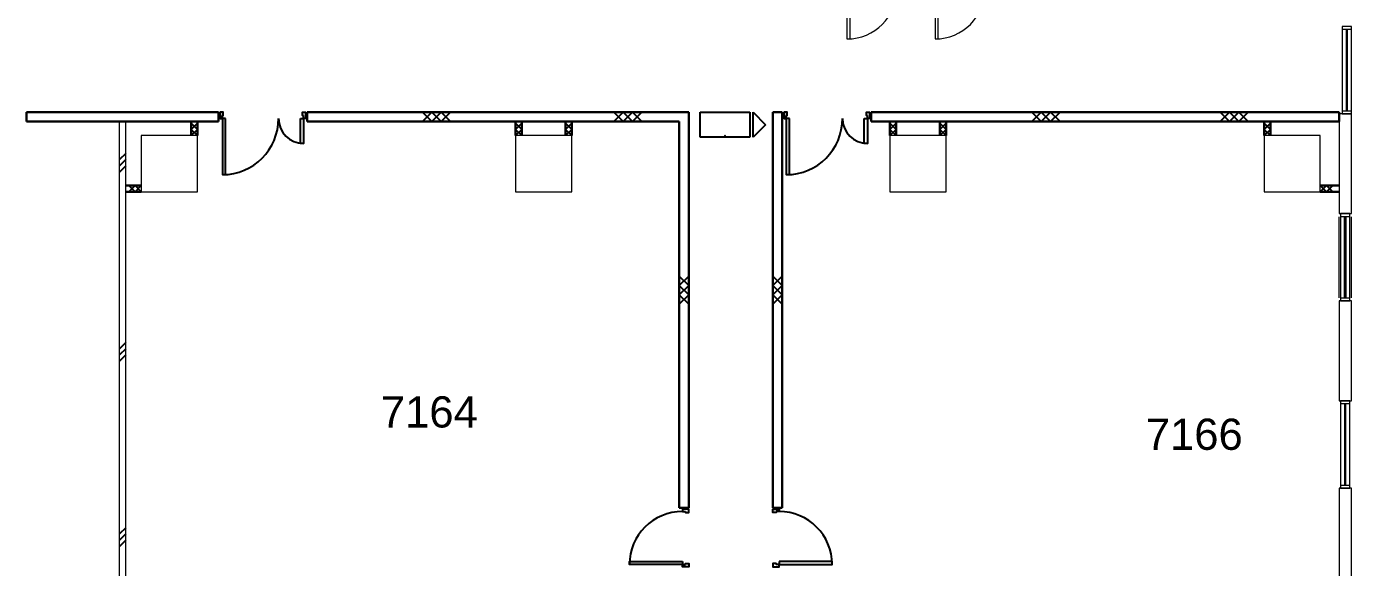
# Model space of a CAD drawing. Header units: millimetres. Extents: x -68474 to 336725, y -113450 to 40976.
# Drawn here: x 237710 to 258950, y -27472 to -18800 of the extents above; entities that cross this region are included whole.
import ezdxf
from ezdxf.enums import TextEntityAlignment as Align

# ---------------------------------------------------------------- set-up
doc = ezdxf.new("R2010")
doc.units = ezdxf.units.MM
doc.header["$LTSCALE"] = 900
for name, color, linetype in [('EC-7thFloor-s6152$0$56', 1, 'Continuous'), ('EC-7thFloor-s6152$0$FS', 5, 'Continuous'), ('EC-7thFloor-s6152$0$RM-ID', 3, 'Continuous')]:
    doc.layers.add(name, color=color, linetype=linetype)
for name, color, linetype, lineweight in [('EC-7thFloor-s6152$0$ECOLUMN', 7, 'Continuous', 20), ('EC-7thFloor-s6152$0$EDOOR', 5, 'Continuous', 18), ('EC-7thFloor-s6152$0$EPARTITION', 1, 'Continuous', 20), ('EC-7thFloor-s6152$0$EWALL', 3, 'Continuous', 30), ('EC-7thFloor-s6152$0$EWINDOW', 9, 'Continuous', 9)]:
    doc.layers.add(name, color=color, linetype=linetype, lineweight=lineweight)
doc.styles.add('EC-7thFloor-s6152$0$STANDARD', font='SIMPLEX.SHX')
doc.styles.add('EC-7thFloor-s6152$0$T1', font='arial.ttf')

# ---------------------------------------------------------------- blocks, each defined once
blk = doc.blocks.new('EC-7thFloor-s6152$0$dr_s_800')
for points in [[(-110, 100), (-60, 100), (-60, 900), (-110, 900)], [(-860, 50), (-845, 50), (-845, 0), (-845, 0), (-845, 0), (-895, 0), (-895, 100), (-895, 100), (-895, 100), (-860, 100)], [(-60, 50), (-75, 50), (-75, 0), (-75, 0), (-75, 0), (-25, 0), (-25, 100), (-25, 100), (-25, 100), (-60, 100)]]:
    blk.add_lwpolyline(points, close=True)
at = {"color": 1}
blk.add_arc((-60, 100), 800, 90, 180, dxfattribs=at)

msp = doc.modelspace()

# ---------------------------------------------------------------- linework, layer by layer
for p, q in [((244206.3713, -20324.99458), (244056.3713, -20174.99458)), ((244056.3713, -20324.99458), (244206.3713, -20174.99458)), ((244206.3713, -20324.99458), (244056.3713, -20174.99458)), ((244056.3713, -20324.99458), (244206.3713, -20174.99458)), ((244206.3713, -20324.99458), (244356.3713, -20174.99458)), ((244356.3713, -20324.99458), (244206.3713, -20174.99458)), ((244206.3713, -20324.99458), (244356.3713, -20174.99458)), ((244356.3713, -20324.99458), (244206.3713, -20174.99458)), ((244506.3713, -20324.99458), (244356.3713, -20174.99458)), ((244356.3713, -20324.99458), (244506.3713, -20174.99458)), ((244506.3713, -20324.99458), (244356.3713, -20174.99458)), ((244356.3713, -20324.99458), (244506.3713, -20174.99458)), ((247275.80667, -20324.99458), (247125.80667, -20174.99458)), ((247125.80667, -20324.99458), (247275.80667, -20174.99458)), ((247275.80667, -20324.99458), (247125.80667, -20174.99458)), ((247125.80667, -20324.99458), (247275.80667, -20174.99458)), ((247275.80667, -20324.99458), (247425.80667, -20174.99458)), ((247425.80667, -20324.99458), (247275.80667, -20174.99458)), ((247275.80667, -20324.99458), (247425.80667, -20174.99458)), ((247425.80667, -20324.99458), (247275.80667, -20174.99458)), ((247575.80667, -20324.99458), (247425.80667, -20174.99458)), ((247425.80667, -20324.99458), (247575.80667, -20174.99458)), ((247575.80667, -20324.99458), (247425.80667, -20174.99458)), ((247425.80667, -20324.99458), (247575.80667, -20174.99458)), ((253977.4045, -20324.99458), (253827.4045, -20174.99458)), ((253827.4045, -20324.99458), (253977.4045, -20174.99458)), ((253977.4045, -20324.99458), (253827.4045, -20174.99458)), ((253827.4045, -20324.99458), (253977.4045, -20174.99458)), ((253977.4045, -20324.99458), (254127.4045, -20174.99458)), ((254127.4045, -20324.99458), (253977.4045, -20174.99458)), ((253977.4045, -20324.99458), (254127.4045, -20174.99458)), ((254127.4045, -20324.99458), (253977.4045, -20174.99458)), ((254277.4045, -20324.99458), (254127.4045, -20174.99458)), ((254127.4045, -20324.99458), (254277.4045, -20174.99458)), ((254277.4045, -20324.99458), (254127.4045, -20174.99458)), ((254127.4045, -20324.99458), (254277.4045, -20174.99458)), ((256995.68171, -20324.99458), (256845.68171, -20174.99458)), ((256845.68171, -20324.99458), (256995.68171, -20174.99458)), ((256995.68171, -20324.99458), (256845.68171, -20174.99458)), ((256845.68171, -20324.99458), (256995.68171, -20174.99458)), ((256995.68171, -20324.99458), (257145.68171, -20174.99458)), ((257145.68171, -20324.99458), (256995.68171, -20174.99458)), ((256995.68171, -20324.99458), (257145.68171, -20174.99458)), ((257145.68171, -20324.99458), (256995.68171, -20174.99458)), ((257295.68171, -20324.99458), (257145.68171, -20174.99458)), ((257145.68171, -20324.99458), (257295.68171, -20174.99458)), ((257295.68171, -20324.99458), (257145.68171, -20174.99458)), ((257145.68171, -20324.99458), (257295.68171, -20174.99458)), ((240450, -20349.98917), (240350, -20449.98917)), ((240450, -20449.98917), (240350, -20349.98917)), ((240450, -20349.98917), (240350, -20449.98917)), ((240450, -20449.98917), (240350, -20349.98917)), ((245650, -20349.98917), (245550, -20449.98917)), ((245650, -20449.98917), (245550, -20349.98917)), ((245650, -20349.98917), (245550, -20449.98917)), ((245650, -20449.98917), (245550, -20349.98917)), ((246450, -20349.98917), (246350, -20449.98917)), ((246450, -20449.98917), (246350, -20349.98917)), ((246450, -20349.98917), (246350, -20449.98917)), ((246450, -20449.98917), (246350, -20349.98917)), ((251650, -20349.98917), (251550, -20449.98917)), ((251650, -20449.98917), (251550, -20349.98917)), ((251650, -20349.98917), (251550, -20449.98917)), ((251650, -20449.98917), (251550, -20349.98917)), ((252450, -20349.98917), (252350, -20449.98917)), ((252450, -20449.98917), (252350, -20349.98917)), ((252450, -20349.98917), (252350, -20449.98917)), ((252450, -20449.98917), (252350, -20349.98917)), ((257650, -20349.98917), (257550, -20449.98917)), ((257650, -20449.98917), (257550, -20349.98917)), ((257650, -20349.98917), (257550, -20449.98917)), ((257650, -20449.98917), (257550, -20349.98917)), ((240450, -20549.98917), (240350, -20449.98917)), ((240450, -20449.98917), (240350, -20549.98917)), ((240450, -20549.98917), (240350, -20449.98917)), ((240450, -20449.98917), (240350, -20549.98917)), ((245650, -20549.98917), (245550, -20449.98917)), ((245650, -20449.98917), (245550, -20549.98917)), ((245650, -20549.98917), (245550, -20449.98917)), ((245650, -20449.98917), (245550, -20549.98917)), ((246450, -20549.98917), (246350, -20449.98917)), ((246450, -20449.98917), (246350, -20549.98917)), ((246450, -20549.98917), (246350, -20449.98917)), ((246450, -20449.98917), (246350, -20549.98917)), ((251650, -20549.98917), (251550, -20449.98917)), ((251650, -20449.98917), (251550, -20549.98917)), ((251650, -20549.98917), (251550, -20449.98917)), ((251650, -20449.98917), (251550, -20549.98917)), ((252450, -20549.98917), (252350, -20449.98917)), ((252450, -20449.98917), (252350, -20549.98917)), ((252450, -20549.98917), (252350, -20449.98917)), ((252450, -20449.98917), (252350, -20549.98917)), ((257650, -20549.98917), (257550, -20449.98917)), ((257650, -20449.98917), (257550, -20549.98917)), ((257650, -20549.98917), (257550, -20449.98917)), ((257650, -20449.98917), (257550, -20549.98917)), ((239350, -21449.98917), (239450, -21349.98917)), ((239450, -21449.98917), (239350, -21349.98917)), ((239350, -21449.98917), (239450, -21349.98917)), ((239450, -21449.98917), (239350, -21349.98917)), ((239550, -21449.98917), (239450, -21349.98917)), ((239450, -21449.98917), (239550, -21349.98917)), ((239550, -21449.98917), (239450, -21349.98917)), ((239450, -21449.98917), (239550, -21349.98917)), ((258450, -21449.98917), (258550, -21349.98917)), ((258550, -21449.98917), (258450, -21349.98917)), ((258450, -21449.98917), (258550, -21349.98917)), ((258550, -21449.98917), (258450, -21349.98917)), ((258650, -21449.98917), (258550, -21349.98917)), ((258550, -21449.98917), (258650, -21349.98917)), ((258650, -21449.98917), (258550, -21349.98917)), ((258550, -21449.98917), (258650, -21349.98917)), ((248175, -22950), (248325, -22800)), ((248175, -22800), (248325, -22950)), ((248175, -22950), (248325, -22800)), ((248175, -22800), (248325, -22950)), ((249675, -22950), (249825, -22800)), ((249675, -22800), (249825, -22950)), ((249675, -22950), (249825, -22800)), ((249675, -22800), (249825, -22950)), ((248175, -22950), (248325, -23100)), ((248175, -23100), (248325, -22950)), ((248175, -22950), (248325, -23100)), ((248175, -23100), (248325, -22950)), ((248175, -23250), (248325, -23100)), ((248175, -23100), (248325, -23250)), ((248175, -23250), (248325, -23100)), ((248175, -23100), (248325, -23250)), ((249675, -22950), (249825, -23100)), ((249675, -23100), (249825, -22950)), ((249675, -22950), (249825, -23100)), ((249675, -23100), (249825, -22950)), ((249675, -23250), (249825, -23100)), ((249675, -23100), (249825, -23250)), ((249675, -23250), (249825, -23100)), ((249675, -23100), (249825, -23250))]:
    msp.add_line(p, q)
at = {"color": 1}
for p, q in [((239300, -20834.64752), (239200, -20934.64752)), ((239300, -20834.64752), (239200, -20934.64752)), ((239300, -20934.64752), (239200, -21034.64752)), ((239300, -20934.64752), (239200, -21034.64752)), ((239300, -21034.64752), (239200, -21134.64752)), ((239300, -21034.64752), (239200, -21134.64752)), ((239300, -23865.89732), (239200, -23965.89732)), ((239300, -23865.89732), (239200, -23965.89732)), ((239300, -23965.89732), (239200, -24065.89732)), ((239300, -23965.89732), (239200, -24065.89732)), ((239300, -24065.89732), (239200, -24165.89732)), ((239300, -24065.89732), (239200, -24165.89732)), ((239300, -26834.64752), (239200, -26934.64752)), ((239300, -26834.64752), (239200, -26934.64752)), ((239300, -26934.64752), (239200, -27034.64752)), ((239300, -26934.64752), (239200, -27034.64752)), ((239300, -27034.64752), (239200, -27134.64752)), ((239300, -27034.64752), (239200, -27134.64752))]:
    msp.add_line(p, q, dxfattribs=at)
for points in [[(240850.05, -20225), (240865.05, -20225), (240865.05, -20175), (240865.05, -20175), (240865.05, -20175), (240815.05, -20175), (240815.05, -20275), (240815.05, -20275), (240815.05, -20275), (240850.05, -20275)], [(240850.05, -20225), (240865.05, -20225), (240865.05, -20175), (240865.05, -20175), (240865.05, -20175), (240815.05, -20175), (240815.05, -20275), (240815.05, -20275), (240815.05, -20275), (240850.05, -20275)], [(242150.05, -20225), (242135.05, -20225), (242135.05, -20175), (242135.05, -20175), (242135.05, -20175), (242185.05, -20175), (242185.05, -20275), (242185.05, -20275), (242185.05, -20275), (242150.05, -20275)], [(242150.05, -20225), (242135.05, -20225), (242135.05, -20175), (242135.05, -20175), (242135.05, -20175), (242185.05, -20175), (242185.05, -20275), (242185.05, -20275), (242185.05, -20275), (242150.05, -20275)], [(249890.2, -20224.99458), (249905.2, -20224.99458), (249905.2, -20174.99458), (249905.2, -20174.99458), (249905.2, -20174.99458), (249855.2, -20174.99458), (249855.2, -20274.99458), (249855.2, -20274.99458), (249855.2, -20274.99458), (249890.2, -20274.99458)], [(249890.2, -20224.99458), (249905.2, -20224.99458), (249905.2, -20174.99458), (249905.2, -20174.99458), (249905.2, -20174.99458), (249855.2, -20174.99458), (249855.2, -20274.99458), (249855.2, -20274.99458), (249855.2, -20274.99458), (249890.2, -20274.99458)], [(251190.2, -20224.99458), (251175.2, -20224.99458), (251175.2, -20174.99458), (251175.2, -20174.99458), (251175.2, -20174.99458), (251225.2, -20174.99458), (251225.2, -20274.99458), (251225.2, -20274.99458), (251225.2, -20274.99458), (251190.2, -20274.99458)], [(251190.2, -20224.99458), (251175.2, -20224.99458), (251175.2, -20174.99458), (251175.2, -20174.99458), (251175.2, -20174.99458), (251225.2, -20174.99458), (251225.2, -20274.99458), (251225.2, -20274.99458), (251225.2, -20274.99458), (251190.2, -20274.99458)], [(240900.05, -20275), (240850.05, -20275), (240850.05, -21175), (240900.05, -21175)], [(240900.05, -20275), (240850.05, -20275), (240850.05, -21175), (240900.05, -21175)], [(242100.05, -20275), (242150.05, -20275), (242150.05, -20675), (242100.05, -20675)], [(242100.05, -20275), (242150.05, -20275), (242150.05, -20675), (242100.05, -20675)], [(249940.2, -20274.99458), (249890.2, -20274.99458), (249890.2, -21174.99458), (249940.2, -21174.99458)], [(249940.2, -20274.99458), (249890.2, -20274.99458), (249890.2, -21174.99458), (249940.2, -21174.99458)], [(251140.2, -20274.99458), (251190.2, -20274.99458), (251190.2, -20674.99458), (251140.2, -20674.99458)], [(251140.2, -20274.99458), (251190.2, -20274.99458), (251190.2, -20674.99458), (251140.2, -20674.99458)], [(248275, -26575), (248275, -26590), (248325, -26590), (248325, -26590), (248325, -26590), (248325, -26540), (248225, -26540), (248225, -26540), (248225, -26540), (248225, -26575)], [(248275, -26575), (248275, -26590), (248325, -26590), (248325, -26590), (248325, -26590), (248325, -26540), (248225, -26540), (248225, -26540), (248225, -26540), (248225, -26575)], [(249725, -26575), (249725, -26590), (249675, -26590), (249675, -26590), (249675, -26590), (249675, -26540), (249775, -26540), (249775, -26540), (249775, -26540), (249775, -26575)], [(249725, -26575), (249725, -26590), (249675, -26590), (249675, -26590), (249675, -26590), (249675, -26540), (249775, -26540), (249775, -26540), (249775, -26540), (249775, -26575)], [(248225, -27375), (248225, -27425), (247375, -27425), (247375, -27375)], [(248225, -27375), (248225, -27425), (247375, -27425), (247375, -27375)], [(249775, -27375), (249775, -27425), (250625, -27425), (250625, -27375)], [(249775, -27375), (249775, -27425), (250625, -27425), (250625, -27375)], [(248275, -27425), (248275, -27410), (248325, -27410), (248325, -27410), (248325, -27410), (248325, -27460), (248225, -27460), (248225, -27460), (248225, -27460), (248225, -27425)], [(248275, -27425), (248275, -27410), (248325, -27410), (248325, -27410), (248325, -27410), (248325, -27460), (248225, -27460), (248225, -27460), (248225, -27460), (248225, -27425)], [(249725, -27425), (249725, -27410), (249675, -27410), (249675, -27410), (249675, -27410), (249675, -27460), (249775, -27460), (249775, -27460), (249775, -27460), (249775, -27425)], [(249725, -27425), (249725, -27410), (249675, -27410), (249675, -27410), (249675, -27410), (249675, -27460), (249775, -27460), (249775, -27460), (249775, -27460), (249775, -27425)]]:
    msp.add_lwpolyline(points, close=True)
for centre, radius, start, end in [((240850.05, -20275), 900, 270, 0), ((240850.05, -20275), 900, 270, 0), ((242150.05, -20275), 400, 180, 270), ((242150.05, -20275), 400, 180, 270), ((249890.2, -20274.99458), 900, 270, 0), ((249890.2, -20274.99458), 900, 270, 0), ((251190.2, -20274.99458), 400, 180, 270), ((251190.2, -20274.99458), 400, 180, 270), ((248225, -27425), 850, 90, 180), ((248225, -27425), 850, 90, 180), ((249775, -27425), 850, 0, 90), ((249775, -27425), 850, 0, 90)]:
    msp.add_arc(centre, radius, start, end, dxfattribs=at)
at = {"layer": 'EC-7thFloor-s6152$0$56', "color": 1, "linetype": 'Continuous'}
msp.add_lwpolyline([(248906.83308, -20551.71836), (248907.43308, -20551.71836), (248907.43308, -20551.41836), (248906.83308, -20551.41836)], close=True, dxfattribs=at)
msp.add_lwpolyline([(248906.83308, -20551.71836), (248907.43308, -20551.71836), (248907.43308, -20551.41836), (248906.83308, -20551.41836)], close=True, dxfattribs=at)
at = {"layer": 'EC-7thFloor-s6152$0$ECOLUMN'}
for p, q in [((258950, -20200), (258750, -20200)), ((258750, -20200), (258750, -21800)), ((258950, -20200), (258750, -20200)), ((258750, -20200), (258750, -21800)), ((258950, -21800), (258950, -20200)), ((258950, -21800), (258950, -20200)), ((240450, -20550), (239550, -20550)), ((239550, -20550), (239550, -21450)), ((240450, -20550), (239550, -20550)), ((239550, -20550), (239550, -21450)), ((240450, -21450), (240450, -20550)), ((240450, -21450), (240450, -20550)), ((246450, -20550), (245550, -20550)), ((245550, -20550), (245550, -21450)), ((246450, -20550), (245550, -20550)), ((245550, -20550), (245550, -21450)), ((246450, -21450), (246450, -20550)), ((246450, -21450), (246450, -20550)), ((252450, -20550), (251550, -20550)), ((251550, -20550), (251550, -21450)), ((252450, -20550), (251550, -20550)), ((251550, -20550), (251550, -21450)), ((252450, -21450), (252450, -20550)), ((252450, -21450), (252450, -20550)), ((258450, -20550), (257550, -20550)), ((257550, -20550), (257550, -21450)), ((258450, -20550), (257550, -20550)), ((257550, -20550), (257550, -21450)), ((258450, -21450), (258450, -20550)), ((258450, -21450), (258450, -20550)), ((239550, -21450), (240450, -21450)), ((239550, -21450), (240450, -21450)), ((245550, -21450), (246450, -21450)), ((245550, -21450), (246450, -21450)), ((251550, -21450), (252450, -21450)), ((251550, -21450), (252450, -21450)), ((257550, -21450), (258450, -21450)), ((257550, -21450), (258450, -21450)), ((258750, -21800), (258950, -21800)), ((258750, -21800), (258950, -21800)), ((258950, -23200), (258750, -23200)), ((258750, -23200), (258750, -24800)), ((258950, -23200), (258750, -23200)), ((258750, -23200), (258750, -24800)), ((258950, -24800), (258950, -23200)), ((258950, -24800), (258950, -23200)), ((258750, -24800), (258950, -24800)), ((258750, -24800), (258950, -24800)), ((258950, -26200), (258750, -26200)), ((258750, -26200), (258750, -27800)), ((258950, -26200), (258750, -26200)), ((258750, -26200), (258750, -27800)), ((258950, -27800), (258950, -26200)), ((258950, -27800), (258950, -26200))]:
    msp.add_line(p, q, dxfattribs=at)
at = {"layer": 'EC-7thFloor-s6152$0$EPARTITION'}
for p, q in [((239200, -29200), (239200, -20324.99458)), ((239200, -29200), (239200, -20324.99458)), ((239300, -29200), (239300, -20324.99458)), ((239300, -29200), (239300, -20324.99458))]:
    msp.add_line(p, q, dxfattribs=at)
at = {"layer": 'EC-7thFloor-s6152$0$EWALL'}
for p, q in [((237710.25, -20174.99458), (237710.25, -20324.99458)), ((237710.25, -20174.99458), (240789.95, -20174.99458)), ((237710.25, -20174.99458), (237710.25, -20324.99458)), ((237710.25, -20174.99458), (240789.95, -20174.99458)), ((240789.95, -20174.99458), (240789.95, -20324.99458)), ((240789.95, -20174.99458), (240789.95, -20324.99458)), ((242209.95, -20174.99458), (242209.95, -20324.99458)), ((242209.95, -20174.99458), (248325, -20174.99458)), ((242209.95, -20174.99458), (242209.95, -20324.99458)), ((242209.95, -20174.99458), (248325, -20174.99458)), ((248325, -26515), (248325, -20174.99458)), ((248325, -26515), (248325, -20174.99458)), ((249675, -26515), (249675, -20174.99458)), ((249675, -20174.99458), (249825, -20174.99458)), ((249675, -26515), (249675, -20174.99458)), ((249675, -20174.99458), (249825, -20174.99458)), ((249825, -26515), (249825, -20174.99458)), ((249825, -26515), (249825, -20174.99458)), ((251250.1, -20174.99458), (251250.1, -20324.99458)), ((251250.1, -20174.99458), (258750, -20174.99458)), ((251250.1, -20174.99458), (251250.1, -20324.99458)), ((251250.1, -20174.99458), (258750, -20174.99458)), ((258750, -20324.99458), (258750, -20174.99458)), ((258750, -20324.99458), (258750, -20174.99458)), ((237710.25, -20324.99458), (240789.95, -20324.99458)), ((237710.25, -20324.99458), (240789.95, -20324.99458)), ((240350, -20324.98917), (240350, -20549.98917)), ((240350, -20324.98917), (240350, -20549.98917)), ((240450, -20324.98917), (240450, -20549.98917)), ((240450, -20324.98917), (240450, -20549.98917)), ((242209.95, -20324.99458), (248175, -20324.99458)), ((242209.95, -20324.99458), (248175, -20324.99458)), ((245550, -20324.98917), (245550, -20549.98917)), ((245550, -20324.98917), (245550, -20549.98917)), ((245650, -20324.98917), (245650, -20549.98917)), ((245650, -20324.98917), (245650, -20549.98917)), ((246350, -20324.98917), (246350, -20549.98917)), ((246350, -20324.98917), (246350, -20549.98917)), ((246450, -20324.98917), (246450, -20549.98917)), ((246450, -20324.98917), (246450, -20549.98917)), ((248175, -26515), (248175, -20324.99458)), ((248175, -26515), (248175, -20324.99458)), ((251250.1, -20324.99458), (258750, -20324.99458)), ((251250.1, -20324.99458), (258750, -20324.99458)), ((251550, -20324.98917), (251550, -20549.98917)), ((251550, -20324.98917), (251550, -20549.98917)), ((251650, -20324.98917), (251650, -20549.98917)), ((251650, -20324.98917), (251650, -20549.98917)), ((252350, -20324.98917), (252350, -20549.98917)), ((252350, -20324.98917), (252350, -20549.98917)), ((252450, -20324.98917), (252450, -20549.98917)), ((252450, -20324.98917), (252450, -20549.98917)), ((257550, -20324.98917), (257550, -20549.98917)), ((257550, -20324.98917), (257550, -20549.98917)), ((257650, -20324.98917), (257650, -20549.98917)), ((257650, -20324.98917), (257650, -20549.98917)), ((239300, -21349.98917), (239550, -21349.98917)), ((239300, -21349.98917), (239550, -21349.98917)), ((239300, -21449.98917), (239550, -21449.98917)), ((239300, -21449.98917), (239550, -21449.98917)), ((258750, -21349.98917), (258450, -21349.98917)), ((258750, -21349.98917), (258450, -21349.98917)), ((258750, -21449.98917), (258450, -21449.98917)), ((258750, -21449.98917), (258450, -21449.98917)), ((248325, -26515), (248175, -26515)), ((248325, -26515), (248175, -26515)), ((249675, -26515), (249825, -26515)), ((249675, -26515), (249825, -26515))]:
    msp.add_line(p, q, dxfattribs=at)
at = {"layer": 'EC-7thFloor-s6152$0$EWINDOW', "linetype": 'Continuous'}
for p, q in [((258950, -18800), (258800.0003, -18800)), ((258800.0003, -18800), (258800.0003, -20199.9972)), ((258950, -18800), (258800.0003, -18800)), ((258800.0003, -18800), (258800.0003, -20199.9972)), ((258950, -18849.9999), (258800.0003, -18849.9999)), ((258800.0003, -18849.9999), (258800.0003, -20149.9973)), ((258950, -18849.9999), (258800.0003, -18849.9999)), ((258800.0003, -18849.9999), (258800.0003, -20149.9973)), ((258870.00016, -20149.9973), (258870.00016, -18849.9999)), ((258870.00016, -18849.9999), (258880.00014, -18849.9999)), ((258870.00016, -20149.9973), (258870.00016, -18849.9999)), ((258870.00016, -18849.9999), (258880.00014, -18849.9999)), ((258880.00014, -18849.9999), (258880.00014, -20149.9973)), ((258880.00014, -18849.9999), (258880.00014, -20149.9973)), ((258950, -20199.9972), (258950, -18800)), ((258950, -20199.9972), (258950, -18800)), ((258950, -20149.9973), (258950, -18849.9999)), ((258950, -20149.9973), (258950, -18849.9999)), ((258800.0003, -20149.9973), (258950, -20149.9973)), ((258800.0003, -20149.9973), (258950, -20149.9973)), ((258880.00014, -20149.9973), (258870.00016, -20149.9973)), ((258880.00014, -20149.9973), (258870.00016, -20149.9973)), ((258800.0003, -20199.9972), (258950, -20199.9972)), ((258800.0003, -20199.9972), (258950, -20199.9972)), ((258925, -21800.0028), (258775.0003, -21800.0028)), ((258775.0003, -21800.0028), (258775.0003, -23200)), ((258925, -21800.0028), (258775.0003, -21800.0028)), ((258775.0003, -21800.0028), (258775.0003, -23200)), ((258925, -21850.0027), (258775.0003, -21850.0027)), ((258775.0003, -21850.0027), (258775.0003, -23150.0001)), ((258925, -21850.0027), (258775.0003, -21850.0027)), ((258775.0003, -21850.0027), (258775.0003, -23150.0001)), ((258845.00016, -23150.0001), (258845.00016, -21850.0027)), ((258845.00016, -21850.0027), (258855.00014, -21850.0027)), ((258845.00016, -23150.0001), (258845.00016, -21850.0027)), ((258845.00016, -21850.0027), (258855.00014, -21850.0027)), ((258855.00014, -21850.0027), (258855.00014, -23150.0001)), ((258855.00014, -21850.0027), (258855.00014, -23150.0001)), ((258925, -23200), (258925, -21800.0028)), ((258925, -23200), (258925, -21800.0028)), ((258925, -23150.0001), (258925, -21850.0027)), ((258925, -23150.0001), (258925, -21850.0027)), ((258775.0003, -23150.0001), (258925, -23150.0001)), ((258775.0003, -23150.0001), (258925, -23150.0001)), ((258855.00014, -23150.0001), (258845.00016, -23150.0001)), ((258855.00014, -23150.0001), (258845.00016, -23150.0001)), ((258775.0003, -23200), (258925, -23200)), ((258775.0003, -23200), (258925, -23200)), ((258925, -24800.0028), (258775.0003, -24800.0028)), ((258775.0003, -24800.0028), (258775.0003, -26200)), ((258925, -24800.0028), (258775.0003, -24800.0028)), ((258775.0003, -24800.0028), (258775.0003, -26200)), ((258925, -24850.0027), (258775.0003, -24850.0027)), ((258775.0003, -24850.0027), (258775.0003, -26150.0001)), ((258925, -24850.0027), (258775.0003, -24850.0027)), ((258775.0003, -24850.0027), (258775.0003, -26150.0001)), ((258845.00016, -26150.0001), (258845.00016, -24850.0027)), ((258845.00016, -24850.0027), (258855.00014, -24850.0027)), ((258845.00016, -26150.0001), (258845.00016, -24850.0027)), ((258845.00016, -24850.0027), (258855.00014, -24850.0027)), ((258855.00014, -24850.0027), (258855.00014, -26150.0001)), ((258855.00014, -24850.0027), (258855.00014, -26150.0001)), ((258925, -26200), (258925, -24800.0028)), ((258925, -26200), (258925, -24800.0028)), ((258925, -26150.0001), (258925, -24850.0027)), ((258925, -26150.0001), (258925, -24850.0027)), ((258775.0003, -26150.0001), (258925, -26150.0001)), ((258775.0003, -26150.0001), (258925, -26150.0001)), ((258775.0003, -26200), (258925, -26200)), ((258775.0003, -26200), (258925, -26200)), ((258855.00014, -26150.0001), (258845.00016, -26150.0001)), ((258855.00014, -26150.0001), (258845.00016, -26150.0001))]:
    msp.add_line(p, q, dxfattribs=at)
at = {"layer": 'EC-7thFloor-s6152$0$EWINDOW'}
for p, q in [((258750, -23150), (258750, -21850)), ((258750, -23150), (258750, -21850)), ((258837.5, -23150), (258837.5, -21850)), ((258837.5, -23150), (258837.5, -21850)), ((258862.5, -23150), (258862.5, -21850)), ((258862.5, -23150), (258862.5, -21850)), ((258950, -23150), (258950, -21850)), ((258950, -23150), (258950, -21850))]:
    msp.add_line(p, q, dxfattribs=at)
at = {"layer": 'EC-7thFloor-s6152$0$FS'}
for p, q in [((248506.83308, -20174.99458), (249306.83308, -20174.99458)), ((248506.83308, -20574.99458), (248506.83308, -20174.99458)), ((248506.83308, -20174.99458), (249306.83308, -20174.99458)), ((248506.83308, -20574.99458), (248506.83308, -20174.99458)), ((249306.83308, -20174.99458), (249306.83308, -20574.99458)), ((249306.83308, -20174.99458), (249306.83308, -20574.99458)), ((249356.83308, -20574.99458), (249356.83308, -20174.99458)), ((249356.83308, -20174.99458), (249556.83308, -20374.99458)), ((249356.83308, -20574.99458), (249356.83308, -20174.99458)), ((249356.83308, -20174.99458), (249556.83308, -20374.99458)), ((249556.83308, -20374.99458), (249356.83308, -20574.99458)), ((249556.83308, -20374.99458), (249356.83308, -20574.99458)), ((249306.83308, -20574.99458), (248506.83308, -20574.99458)), ((249306.83308, -20574.99458), (248506.83308, -20574.99458))]:
    msp.add_line(p, q, dxfattribs=at)

# ---------------------------------------------------------------- block references
at = {"layer": 'EC-7thFloor-s6152$0$EDOOR', "linetype": 'Continuous', "rotation": 180}
for p in [(250802.5, -18099.99458), (250802.5, -18099.99458), (252215, -18099.99458), (252215, -18099.99458)]:
    msp.add_blockref('EC-7thFloor-s6152$0$dr_s_800', p, dxfattribs=at)

# ---------------------------------------------------------------- texts
at = {"layer": 'EC-7thFloor-s6152$0$56', "color": 1, "linetype": 'Continuous', "style": 'EC-7thFloor-s6152$0$STANDARD', "width": 0.8}
msp.add_text('EXIT', height=0.15, dxfattribs=at).set_placement((248906.91468, -20551.64366))
msp.add_text('EXIT', height=0.15, dxfattribs=at).set_placement((248906.91468, -20551.64366))
at = {"layer": 'EC-7thFloor-s6152$0$RM-ID', "style": 'EC-7thFloor-s6152$0$T1'}
for s, p in [('7164', (244167.44404, -24978.15904)), ('7164', (244167.44404, -24978.15904)), ('7166', (256429.6124, -25336.2699)), ('7166', (256429.6124, -25336.2699))]:
    msp.add_text(s, height=500, dxfattribs=at).set_placement(p, align=Align.MIDDLE)

doc.saveas('drawing.dxf')
